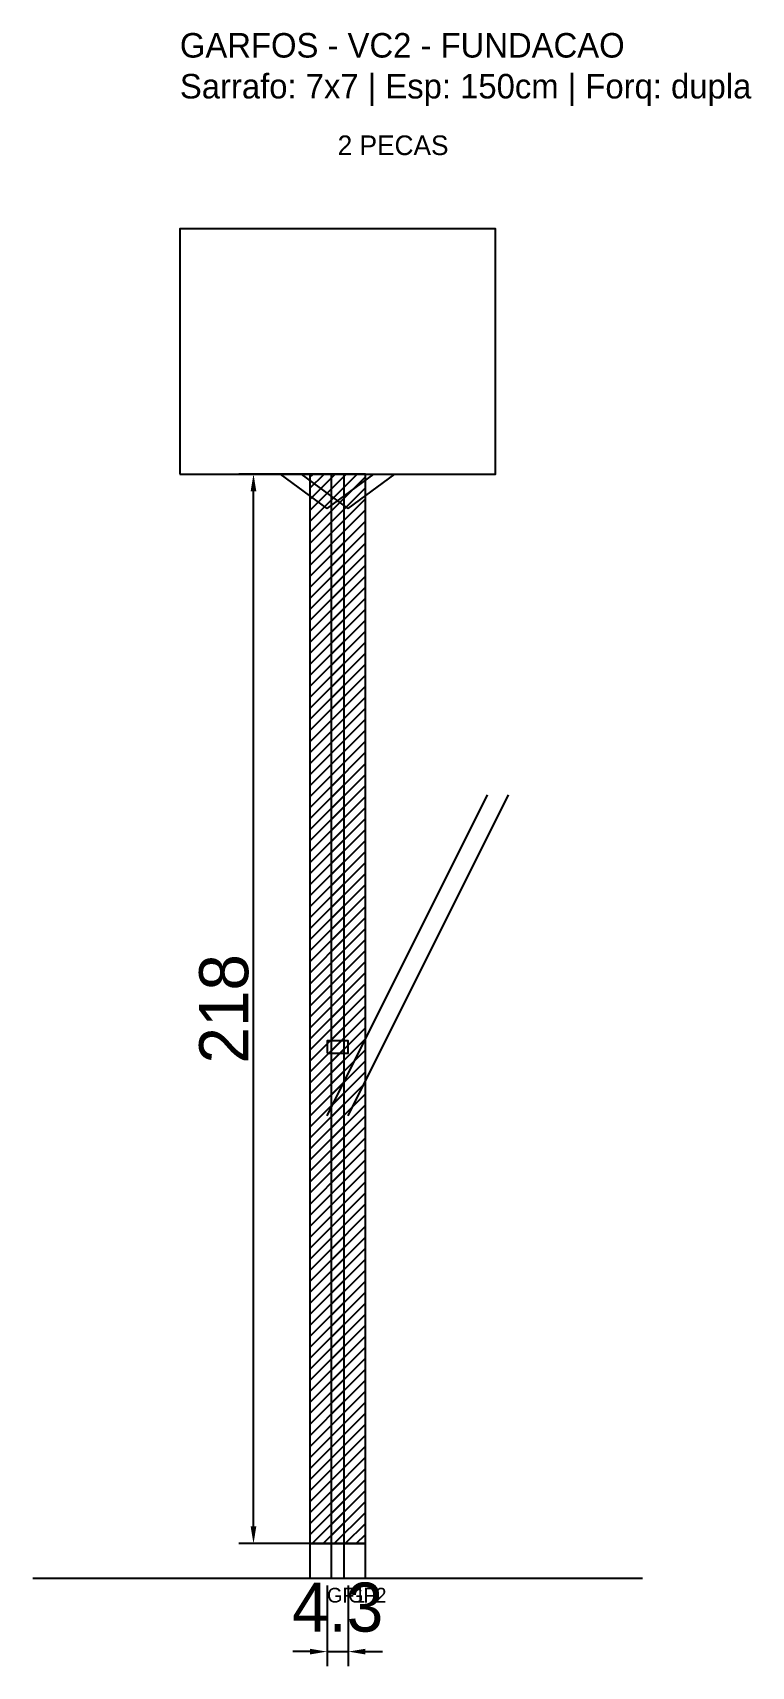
# Model space of a CAD drawing. Header units: metres. Extents: x -30 to 116, y -25 to 308.
import ezdxf

# ---------------------------------------------------------------- set-up
doc = ezdxf.new("R2010")
doc.units = ezdxf.units.M
for name, color, linetype in [('BARRA_ANCORAGEM', 1, 'Continuous'), ('COTA', 241, 'Continuous'), ('GARFOS OK', 3, 'Continuous'), ('NOME DA VIGA', 6, 'Continuous'), ('SARR_7x7', 40, 'Continuous'), ('TIRAS REESCORAMENTO', 252, 'Continuous'), ('VIGAS', 3, 'Continuous')]:
    doc.layers.add(name, color=color, linetype=linetype)
doc.dimstyles.new('EZ DXF', dxfattribs={"dimtxt": 10, "dimasz": 3.5, "dimexe": 3, "dimexo": 1.5, "dimgap": 1, "dimtad": 1, "dimdec": 1, "dimdsep": 46, "dimcen": 2.5, "dimazin": 3, "dimtfac": 1, "dimtmove": 0, "dimatfit": 3})

msp = doc.modelspace()

# ---------------------------------------------------------------- hatches: boundary and pattern name
at = {"layer": 'COTA'}
h = msp.add_hatch(dxfattribs=at)
h.set_pattern_fill('ANSI31', scale=0.5)
h.paths.add_polyline_path([(26.5, 0), (33.5, 0), (33.5, 218), (26.5, 218)])
h = msp.add_hatch(dxfattribs=at)
h.set_pattern_fill('ANSI31', scale=0.5)
h.paths.add_polyline_path([(30.8, 0), (37.8, 0), (37.8, 218), (30.8, 218)])

# ---------------------------------------------------------------- linework, layer by layer
at = {"layer": 'BARRA_ANCORAGEM'}
for p, q in [((30, 87.2), (62.7, 152.6)), ((34.3, 87.2), (67, 152.6))]:
    msp.add_line(p, q, dxfattribs=at)
at = {"layer": 'GARFOS OK'}
for p, q in [((30, 211), (20.5, 218)), ((20.5, 218), (39.5, 218)), ((34.3, 211), (24.8, 218)), ((24.8, 218), (43.8, 218)), ((30, 211), (39.5, 218)), ((34.3, 211), (43.8, 218))]:
    msp.add_line(p, q, dxfattribs=at)
at = {"layer": 'GARFOS OK', "linetype": 'CONTINUOUS'}
msp.add_line((-30, -7), (94.3, -7), dxfattribs=at)
at = {"layer": 'GARFOS OK'}
for points in [[(26.5, 0), (33.5, 0), (33.5, 218), (26.5, 218), (26.5, 0)], [(30.8, 0), (37.8, 0), (37.8, 218), (30.8, 218), (30.8, 0)]]:
    msp.add_lwpolyline(points, dxfattribs=at)
at = {"layer": 'SARR_7x7'}
for points in [[(26.5, -7), (33.5, -7), (33.5, 0), (26.5, 0), (26.5, -7)], [(30.8, -7), (37.8, -7), (37.8, 0), (30.8, 0), (30.8, -7)]]:
    msp.add_lwpolyline(points, dxfattribs=at)
at = {"layer": 'TIRAS REESCORAMENTO'}
msp.add_lwpolyline([(30, 100), (34.3, 100), (34.3, 102.5), (30, 102.5), (30, 100)], dxfattribs=at)
at = {"layer": 'VIGAS'}
msp.add_lwpolyline([(0, 218), (64.3, 218), (64.3, 268), (0, 268), (0, 218)], dxfattribs=at)

# ---------------------------------------------------------------- texts
at = {"layer": 'NOME DA VIGA'}
for s, height, p in [('2 PECAS', 4, (32.15, 283)), ('GF1', 3, (30, -12)), ('GF2', 3, (34.3, -12))]:
    msp.add_text(s, height=height, dxfattribs=at).set_placement(p)
at = {"layer": 'NOME DA VIGA', "insert": (0, 293), "char_height": 5, "attachment_point": 7}
msp.add_mtext('GARFOS - VC2 - FUNDACAO\\PSarrafo: 7x7 | Esp: 150cm | Forq: dupla', dxfattribs=at)

# ---------------------------------------------------------------- dimensions: what is measured, and where the dimension line sits
at = {"layer": 'COTA'}
msp.add_linear_dim(base=(15, 0), p1=(30, 0), p2=(30, 218), angle=90, dimstyle='EZ DXF', dxfattribs=at).render()
msp.add_linear_dim(base=(30, -22), p1=(30, -7), p2=(34.3, -7), dimstyle='EZ DXF', dxfattribs=at).render()

doc.saveas('drawing.dxf')
